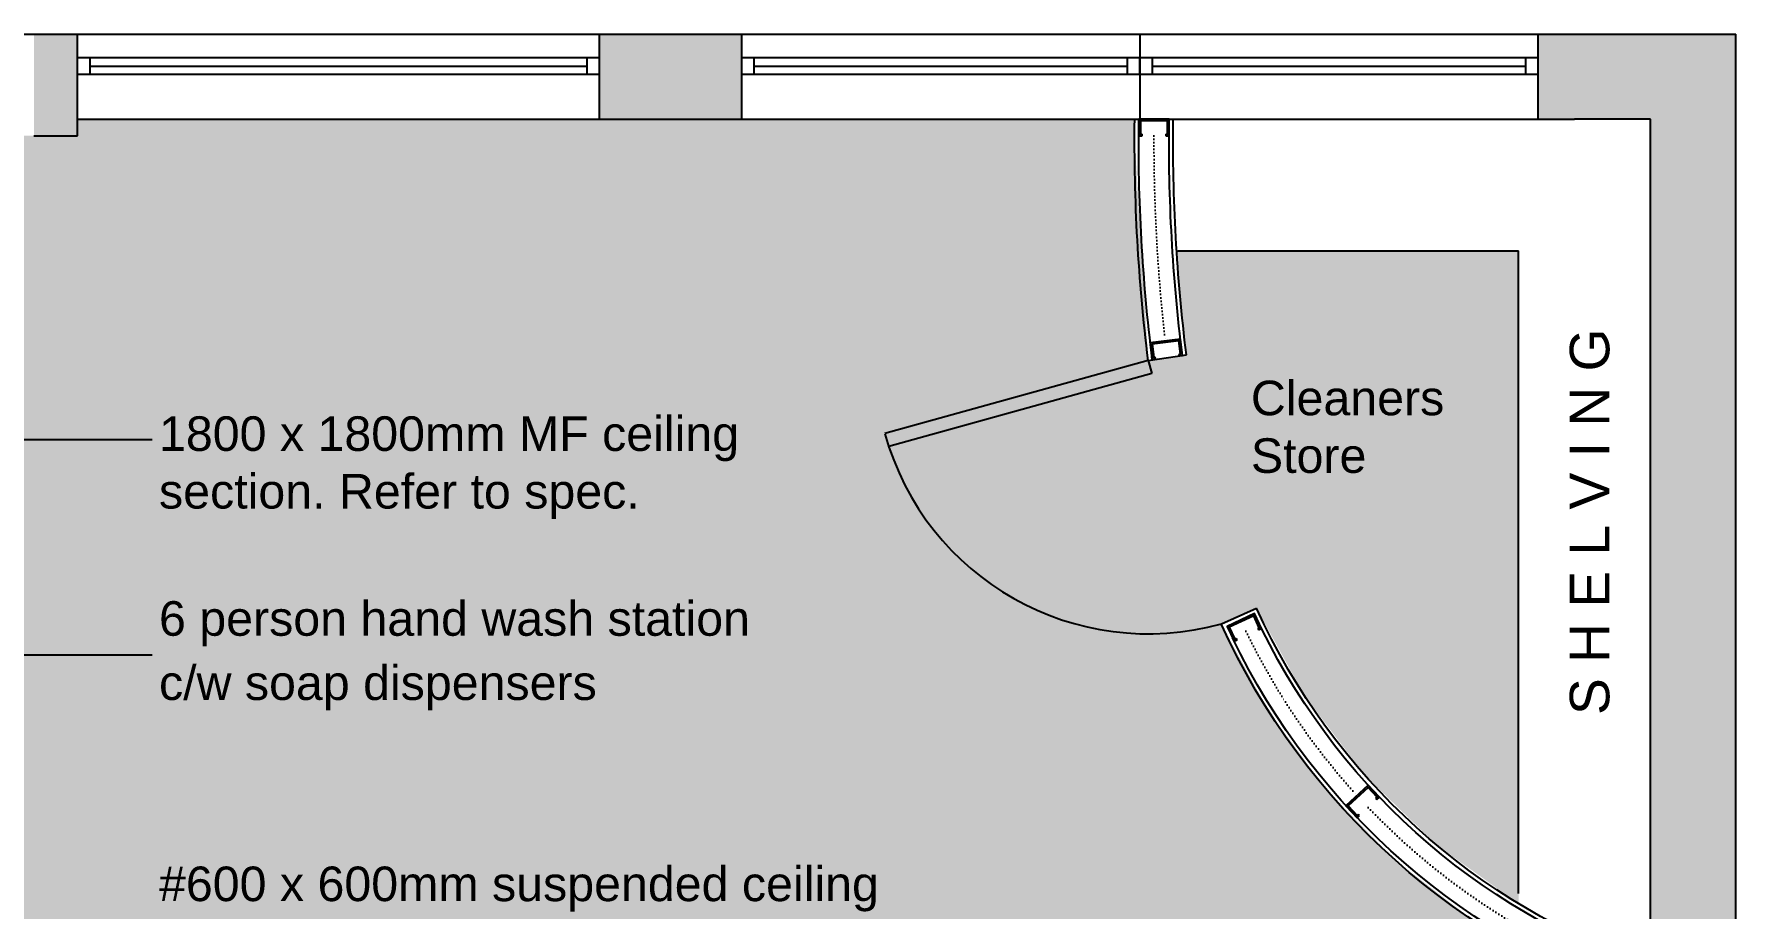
# Model space of a CAD drawing. Extents: x 210 to 10774, y 75 to 5506.
# Drawn here: x 5606 to 10772, y 2849 to 5506 of the extents above; entities that cross this region are included whole.
import ezdxf

# ---------------------------------------------------------------- set-up
doc = ezdxf.new("R2010")
doc.units = 0
doc.linetypes.add('BATTING', pattern=[10.16254, 0.00254, -2.54, -5.08, -2.54])
for name, color, linetype in [('A-WALL_HATCH', 254, 'CONTINUOUS'), ('A-WINDOW-G', 7, 'CONTINUOUS'), ('ANTI-STATIC_CARPET', 7, 'CONTINUOUS'), ('DOORS', 7, 'CONTINUOUS'), ('NEW_WALL', 7, 'CONTINUOUS'), ('TEXT_EXTRA', 7, 'CONTINUOUS'), ('WALLS', 7, 'CONTINUOUS')]:
    doc.layers.add(name, color=color, linetype=linetype)
doc.styles.add('2_5_ARIAL', font='arial.ttf', dxfattribs={"height": 2.5})
doc.styles.get("Standard").update_dxf_attribs({"font": 'arial.ttf'})

# ---------------------------------------------------------------- blocks, each defined once
blk = doc.blocks.new('*U6')
at = {"layer": 'A-WALL_HATCH', "color": 254, "linetype": 'CONTINUOUS'}
for points in [[(7322, 5247), (7322, 5505.7), (7753.6, 5247)], [(7753.6, 5247), (7322, 5505.7), (7753.6, 5505.7)], [(10171.4, 5247), (10171.4, 5505.7), (10512.8, 5247)], [(10512.8, 5247), (10171.4, 5505.7), (10512.8, 5505.7)], [(10512.8, 2384.3), (10512.8, 5505.7), (10772.4, 2384.3)], [(10772.4, 2384.3), (10512.8, 5505.7), (10772.4, 5505.7)]]:
    blk.add_solid(points, dxfattribs=at)
blk = doc.blocks.new('*U7')
at = {"layer": 'ANTI-STATIC_CARPET', "color": 7, "linetype": 'CONTINUOUS'}
for points in [[(5738.4, 1852.6), (5738.4, 5247), (5789.5, 1852.6)], [(5789.5, 1852.6), (5738.4, 5247), (5789.5, 5247)], [(5789.5, 512.6), (5789.5, 5247), (6423.8, 512.6)], [(6423.8, 512.6), (5789.5, 5247), (6423.8, 5247)], [(6423.8, 1852.6), (6423.8, 5247), (6495, 1852.6)], [(6495, 1852.6), (6423.8, 5247), (6495, 5247)], [(6495, 1852.6), (6495, 5247), (6535, 1852.6)], [(6535, 1852.6), (6495, 5247), (6535, 5247)], [(6535, 1852.6), (6535, 5247), (6602.2, 1852.6)], [(6602.2, 1852.6), (6535, 5247), (6602.2, 5247)], [(6602.2, 512.6), (6602.2, 5247), (7236.4, 512.6)], [(7236.4, 512.6), (6602.2, 5247), (7236.4, 5247)], [(7236.4, 1852.6), (7236.4, 5247), (7307.6, 1852.6)], [(7307.6, 1852.6), (7236.4, 5247), (7307.6, 5247)], [(7307.6, 1852.6), (7307.6, 5247), (7347.6, 1852.6)], [(7347.6, 1852.6), (7307.6, 5247), (7347.6, 5247)], [(7347.6, 1852.6), (7347.6, 5247), (7422.8, 1852.6)], [(7422.8, 1852.6), (7347.6, 5247), (7422.8, 5247)], [(7422.8, 1852.6), (7422.8, 5247), (7422.8, 1812.6)], [(7422.8, 1812.6), (7422.8, 5247), (7422.8, 5247)], [(7422.8, 512.6), (7422.8, 5247), (8127, 512.6)], [(8127, 512.6), (7422.8, 5247), (8127, 5247)], [(8127, 1852.6), (8127, 5247), (8148.3, 1852.6)], [(8148.3, 1852.6), (8127, 5247), (8148.3, 5247)], [(8148.3, 2112.3), (8148.3, 5247), (8265.3, 2112.3)], [(8265.3, 2112.3), (8148.3, 5247), (8265.3, 5247)], [(8265.3, 287.3), (8265.3, 5247), (8947, 287.3)], [(8947, 287.3), (8265.3, 5247), (8947, 5247)], [(4972.8, 512.6), (4972.8, 5196.7), (5607.1, 512.6)], [(5607.1, 512.6), (4972.8, 5196.7), (5607.1, 5196.7)], [(5607.1, 1852.6), (5607.1, 5196.7), (5678.3, 1852.6)], [(5678.3, 1852.6), (5607.1, 5196.7), (5678.3, 5196.7)], [(5678.3, 1852.6), (5678.3, 5196.7), (5718.3, 1852.6)], [(5718.3, 1852.6), (5678.3, 5196.7), (5718.3, 5196.7)], [(5718.3, 1852.6), (5718.3, 5196.7), (5738.4, 1852.6)], [(5738.4, 1852.6), (5718.3, 5196.7), (5738.4, 5196.7)], [(8947, 287.3), (8947, 5184.1), (8988.5, 287.3)], [(8988.5, 287.3), (8947, 5184.1), (8988.5, 4514.5)], [(9104.3, 4531.3), (9074.8, 4846.8), (9104.3, 4846.8)], [(9104.3, 287.3), (9104.3, 4846.8), (9210.4, 287.3)], [(9210.4, 287.3), (9104.3, 4846.8), (9210.4, 4846.8)], [(9317.1, 3762.2), (9210.4, 4846.8), (9317.1, 4846.9)], [(9210.4, 3714.6), (9210.4, 4846.8), (9317.1, 3762.2)], [(9317.1, 3762.2), (9317.1, 4846.9), (9352.3, 3697.9)], [(9352.3, 3697.9), (9317.1, 4846.9), (9352.3, 4846.9)], [(9352.3, 3697.9), (9352.3, 4846.9), (9463.1, 3495.4)], [(9463.1, 3495.4), (9352.3, 4846.9), (9463.1, 4846.9)], [(9463.1, 3495.4), (9463.1, 4846.9), (9529.5, 3408)], [(9529.5, 3408), (9463.1, 4846.9), (9529.5, 4846.9)], [(9529.5, 3408), (9529.5, 4846.9), (9647.2, 3253.4)], [(9647.2, 3253.4), (9529.5, 4846.9), (9647.2, 4846.9)], [(9738.5, 3164.7), (9647.2, 4846.9), (9738.5, 4847)], [(9647.2, 3253.4), (9647.2, 4846.9), (9738.5, 3164.7)], [(9738.5, 3164.7), (9738.5, 4847), (9865.4, 3041.6)], [(9865.4, 3041.6), (9738.5, 4847), (9865.4, 4847)], [(9865.4, 3041.6), (9865.4, 4847), (9975.2, 2963.1)], [(9975.2, 2963.1), (9865.4, 4847), (9975.2, 4847)], [(9975.2, 2963.1), (9975.2, 4847), (10112.8, 2864.7)], [(10112.8, 2864.7), (9975.2, 4847), (10112.8, 4847)], [(9074.8, 287.3), (8988.5, 4514.5), (9074.8, 4527)], [(8988.5, 287.3), (8988.5, 4514.5), (9074.8, 287.3)], [(9104.3, 287.3), (9074.8, 4527), (9104.3, 4531.3)], [(9074.8, 287.3), (9074.8, 4527), (9104.3, 287.3)], [(9210.4, 287.3), (9210.4, 3714.6), (9317.1, 287.3)], [(9317.1, 287.3), (9210.4, 3714.6), (9317.1, 3516.7)], [(9317.1, 287.3), (9317.1, 3516.7), (9352.3, 287.3)], [(9352.3, 287.3), (9317.1, 3516.7), (9352.3, 3451.4)], [(9352.3, 287.3), (9352.3, 3451.4), (9463.1, 287.3)], [(9463.1, 287.3), (9352.3, 3451.4), (9463.1, 3300.8)], [(9463.1, 287.3), (9463.1, 3300.8), (9529.5, 287.3)], [(9529.5, 287.3), (9463.1, 3300.8), (9529.5, 3210.5)], [(9529.5, 287.3), (9529.5, 3210.5), (9647.2, 287.3)], [(9647.2, 287.3), (9529.5, 3210.5), (9647.2, 3090)], [(9647.2, 287.3), (9647.2, 3090), (9738.5, 287.3)], [(9738.5, 287.3), (9647.2, 3090), (9738.5, 2996.5)], [(9738.5, 287.3), (9738.5, 2996.5), (9865.4, 287.3)], [(9865.4, 287.3), (9738.5, 2996.5), (9865.4, 2898.5)], [(9865.4, 287.3), (9865.4, 2898.5), (9975.2, 287.3)], [(9975.2, 287.3), (9865.4, 2898.5), (9975.2, 2813.7)]]:
    blk.add_solid(points, dxfattribs=at)
blk = doc.blocks.new('*U8')
at = {"layer": 'A-WALL_HATCH', "color": 254, "linetype": 'CONTINUOUS'}
for points in [[(5605.9, 5196.7), (5605.9, 5505.7), (5738.4, 5196.7)], [(5738.4, 5196.7), (5605.9, 5505.7), (5738.4, 5505.7)]]:
    blk.add_solid(points, dxfattribs=at)
blk = doc.blocks.new('*X11')
at = {"layer": 'TEXT_EXTRA', "color": 0, "linetype": 'CONTINUOUS'}
for s, p in [('Cleaners', (9300.1, 4348)), ('Store', (9300.1, 4173))]:
    blk.add_text(s, height=105, dxfattribs=at).set_placement(p)
blk = doc.blocks.new('*X12')
at = {"layer": 'TEXT_EXTRA', "color": 0, "linetype": 'CONTINUOUS'}
for s, p in [('6 person hand wash station', (5985.8, 3678.4)), ('c/w soap dispensers', (5985.8, 3483.4))]:
    blk.add_text(s, height=105, dxfattribs=at).set_placement(p)
blk = doc.blocks.new('*X13')
at = {"layer": 'TEXT_EXTRA'}
blk.add_line((4995.9, 3620.4), (5964.9, 3620.4), dxfattribs=at)
blk.add_solid([(4995.9, 3595.4), (4845.9, 3620.4), (4995.9, 3645.4)], dxfattribs=at)
blk = doc.blocks.new('H4')
at = {"layer": 'DOORS'}
for p, q in [((0, 0), (0, 0.05)), ((0, 0.05), (0.998749, 0.05)), ((0, 0), (1, 0))]:
    blk.add_line(p, q, dxfattribs=at)
blk.add_arc((0, 0), 1, 0.057296, 90, dxfattribs=at)
blk = doc.blocks.new('*X16')
at = {"layer": 'TEXT_EXTRA', "color": 0, "linetype": 'CONTINUOUS'}
for s, p in [('1800 x 1800mm MF ceiling', (5985.8, 4239.7)), ('section. Refer to spec.', (5985.8, 4064.7))]:
    blk.add_text(s, height=105, dxfattribs=at).set_placement(p)
blk = doc.blocks.new('*X17')
at = {"layer": 'TEXT_EXTRA'}
blk.add_line((5563.3, 4273.9), (5964.9, 4273.9), dxfattribs=at)
blk.add_solid([(5563.3, 4248.9), (5413.3, 4273.9), (5563.3, 4298.9)], dxfattribs=at)
blk = doc.blocks.new('*X20')
at = {"layer": 'TEXT_EXTRA', "color": 0, "linetype": 'CONTINUOUS'}
for s, p in [('#600 x 600mm suspended ceiling', (5985.8, 2872.5)), ('#Marmoleum floor', (5985.8, 2697.5))]:
    blk.add_text(s, height=105, dxfattribs=at).set_placement(p)

msp = doc.modelspace()

# ---------------------------------------------------------------- linework, layer by layer
at = {"layer": 'A-WINDOW-G'}
for p, q in [((7322, 5505.7), (7322, 5247)), ((7753.6, 5505.7), (7753.6, 5247)), ((8962.5, 5505.7), (8962.5, 5247)), ((7322, 5433), (5738.4, 5433)), ((5775.9, 5433), (5775.9, 5383)), ((7284.5, 5433), (7284.5, 5383)), ((8962.5, 5433), (7753.6, 5433)), ((7791.1, 5433), (7791.1, 5383)), ((8925, 5433), (8925, 5383)), ((10171.4, 5433), (8962.5, 5433)), ((9000, 5433), (9000, 5383)), ((10133.9, 5433), (10133.9, 5383)), ((7322, 5383), (5738.4, 5383)), ((5775.9, 5408), (7284.5, 5408)), ((8962.5, 5383), (7753.6, 5383)), ((7791.1, 5408), (8925, 5408)), ((10171.4, 5383), (8962.5, 5383)), ((9000, 5408), (10133.9, 5408))]:
    msp.add_line(p, q, dxfattribs=at)
at = {"layer": 'NEW_WALL', "linetype": 'CONTINUOUS'}
for p, q in [((8969.9, 5196.9), (8969.9, 5201.9)), ((9041.9, 5201.9), (9041.9, 5196.9)), ((9010.5, 4519.8), (9009.9, 4524.7)), ((9081.4, 4533.3), (9082, 4528.3)), ((9257.9, 3665.7), (9255.8, 3670.3)), ((9321, 3700.8), (9323.2, 3696.3)), ((9679.3, 3185.2), (9682.8, 3181.6)), ((9630.1, 3132.4), (9626.7, 3136.1))]:
    msp.add_line(p, q, dxfattribs=at)
for points in [[(9041.9, 5196.9), (9051.9, 5196.9), (9051.9, 5246.9), (8959.9, 5246.9), (8959.9, 5196.9), (8969.9, 5196.9)], [(9041.9, 5201.9), (9046.9, 5201.9), (9046.9, 5241.9), (8964.9, 5241.9), (8964.9, 5201.9), (8969.9, 5201.9)], [(9082, 4528.3), (9092, 4529.5), (9086, 4579.1), (8994.7, 4568.2), (9000.6, 4518.6), (9010.5, 4519.8)], [(9081.4, 4533.3), (9086.4, 4533.8), (9081.7, 4573.6), (9000.2, 4563.9), (9005, 4524.1), (9009.9, 4524.7)], [(9323.2, 3696.3), (9332.2, 3700.5), (9311, 3745.8), (9227.7, 3706.8), (9248.9, 3661.5), (9257.9, 3665.7)], [(9321, 3700.8), (9325.6, 3702.9), (9308.6, 3739.1), (9234.3, 3704.4), (9251.3, 3668.2), (9255.8, 3670.3)], [(9682.8, 3181.6), (9690.1, 3188.4), (9656, 3224.9), (9588.7, 3162.2), (9622.8, 3125.6), (9630.1, 3132.4)], [(9679.3, 3185.2), (9683, 3188.6), (9655.7, 3217.9), (9595.8, 3161.9), (9623.1, 3132.7), (9626.7, 3136.1)]]:
    msp.add_lwpolyline(points, dxfattribs=at)
at = {"layer": 'NEW_WALL', "linetype": 'BATTING'}
for points in [[(9040.4, 4573.7, -0.029694), (9005.9, 5196.9)], [(9622.3, 3193.6, -0.072434), (9285.2, 3692.5)], [(10119.7, 2792.6, -0.070884), (9656.4, 3157, -0.070884)]]:
    msp.add_lwpolyline(points, format="xyb", dxfattribs=at)
at = {"layer": 'WALLS'}
for p, q in [((210, 5505.7), (10772.4, 5505.7)), ((5738.4, 5196.7), (5738.4, 5505.7)), ((10171.4, 5505.7), (10171.4, 5247)), ((10772.4, 2384.3), (10772.4, 5505.7)), ((8962.5, 5383), (8962.5, 5433)), ((5738.4, 5247), (10282.1, 5247)), ((10512.8, 5247), (10282.1, 5247)), ((10512.8, 2464.7), (10512.8, 5247)), ((5605.9, 5196.7), (5738.4, 5196.7)), ((9078.2, 4847), (10112.8, 4847)), ((10112.8, 2896.1), (10112.8, 4847))]:
    msp.add_line(p, q, dxfattribs=at)
at = {"layer": 'WALLS', "linetype": 'CONTINUOUS'}
for p, q in [((8988.5, 4514.5), (9104.3, 4531.3)), ((9210.4, 3714.6), (9317.1, 3762.2))]:
    msp.add_line(p, q, dxfattribs=at)
for points in [[(8988.5, 4514.5, -0.033837), (8947.4, 5247)], [(9000.9, 4516.2, -0.033825), (8959.9, 5246.9)], [(9092, 4529.5, -0.033736), (9051.9, 5245.8)], [(9104.3, 4531.3, -0.033788), (9064.4, 5247)], [(10512.8, 2664.8, -0.206207), (9310.9, 3745.7, -0.206207)], [(10512.8, 2678, -0.207249), (9317.1, 3762.2, -0.207249)], [(10512.8, 2554.8, -0.212154), (9210.3, 3714.5, -0.211665)], [(10512.8, 2568, -0.205295), (9243.8, 3672.5, -0.205295)]]:
    msp.add_lwpolyline(points, format="xyb", dxfattribs=at)

# ---------------------------------------------------------------- block references
at = {"layer": 'A-WALL_HATCH', "color": 254}
for name in ['*U6', '*U8']:
    msp.add_blockref(name, (0, 0), dxfattribs=at)
at = {"layer": 'ANTI-STATIC_CARPET', "color": 7, "linetype": 'CONTINUOUS'}
msp.add_blockref('*U7', (0, 0), dxfattribs=at)
at = {"layer": 'DOORS', "xscale": 829.9999999999857, "yscale": 829.9999999999857, "zscale": 1000, "rotation": 195.5026588302118}
msp.add_blockref('H4', (8988.5, 4514.5), dxfattribs=at)
at = {"layer": 'TEXT_EXTRA', "color": 0}
for name in ['*X11', '*X16', '*X12', '*X20']:
    msp.add_blockref(name, (0, 0), dxfattribs=at)
at = {"layer": 'TEXT_EXTRA'}
for name in ['*X17', '*X13']:
    msp.add_blockref(name, (0, 0), dxfattribs=at)

# ---------------------------------------------------------------- texts
at = {"layer": 'TEXT_EXTRA', "color": 0, "linetype": 'CONTINUOUS', "style": '2_5_ARIAL'}
msp.add_text('S H E L V I N G', height=120, rotation=90, dxfattribs=at).set_placement((10388.1, 3437.7))

doc.saveas('drawing.dxf')
